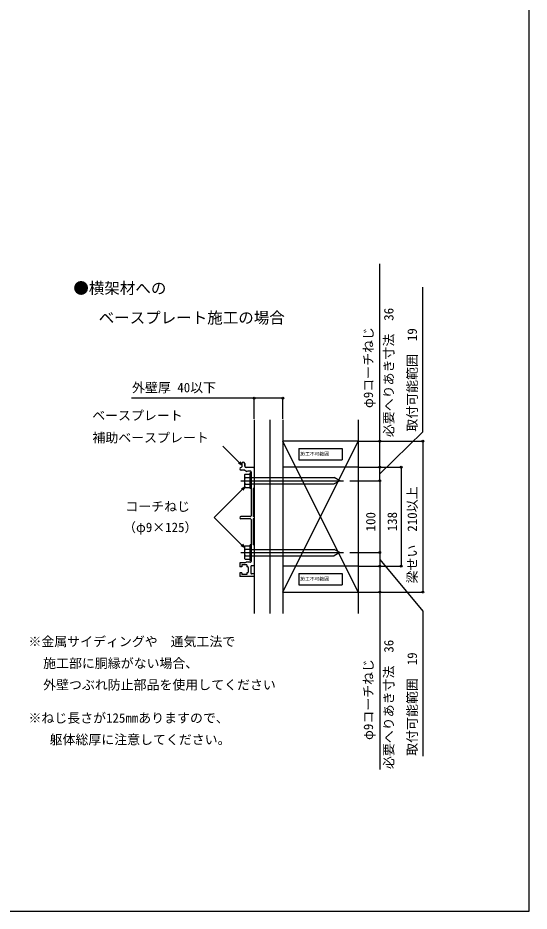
# Model space of a CAD drawing. Units: millimetres, scale not verified. Extents: x -1050 to 1050, y -1570 to 1561.
# Drawn here: x 338 to 1050, y -1570 to -326 of the extents above; entities that cross this region are included whole.
import ezdxf
from ezdxf.enums import TextEntityAlignment as Align

# ---------------------------------------------------------------- set-up
doc = ezdxf.new("R2010")
doc.units = ezdxf.units.MM
doc.header["$LTSCALE"] = 8
for name, color, linetype in [('0-2_USER1', 3, 'Continuous'), ('0-3_YKK_12', 2, 'Continuous'), ('0-4_YKK_13', 4, 'Continuous'), ('0-5_YKK_A1', 4, 'Continuous'), ('0-6_YKK_D', 6, 'Continuous'), ('0-7_YKK_ZWAK', 7, 'Continuous'), ('0-8_YSS_K', 3, 'Continuous')]:
    doc.layers.add(name, color=color, linetype=linetype)
doc.styles.add('ＭＳ ゴシック', font='')
doc.styles.get('ＭＳ ゴシック').set_extended_font_data('MS Gothic')

msp = doc.modelspace()

# ---------------------------------------------------------------- linework, layer by layer
at = {"layer": '0-3_YKK_12'}
for p, q in [((648.31, -970.822), (791.31, -970.822)), ((648.31, -1070.822), (791.31, -1070.822))]:
    msp.add_line(p, q, dxfattribs=at)
at = {"layer": '0-4_YKK_13'}
for p, q in [((653.866, -956.322), (648.81, -956.322)), ((649.81, -946.822), (649.81, -951.322)), ((653.81, -946.822), (653.81, -950.322)), ((653.81, -950.32), (653.81, -946.822)), ((653.866, -956.322), (656.81, -958.022)), ((665.81, -952.322), (655.81, -952.322)), ((666.81, -953.322), (666.81, -981.822)), ((653.31, -963.894), (653.31, -977.751)), ((654.51, -961.585), (661.31, -961.585)), ((654.51, -966.204), (661.31, -966.204)), ((661.31, -981.822), (661.31, -959.822)), ((662.81, -959.822), (661.31, -959.822)), ((662.81, -958.322), (662.81, -970.522)), ((662.81, -959.822), (662.81, -981.822)), ((662.81, -966.322), (778.31, -966.322)), ((786.31, -970.822), (778.31, -966.322)), ((654.51, -975.441), (661.31, -975.441)), ((654.51, -980.06), (661.31, -980.06)), ((662.81, -981.822), (661.31, -981.822)), ((662.81, -971.122), (662.81, -1019.822)), ((662.81, -975.322), (778.31, -975.322)), ((665.51, -981.822), (665.51, -1020.822)), ((666.81, -981.822), (665.51, -981.822)), ((786.31, -970.822), (778.31, -975.322)), ((661.81, -1020.822), (648.31, -1020.822)), ((661.81, -1023.822), (648.31, -1023.822)), ((662.81, -1024.822), (662.81, -1070.522)), ((666.81, -1020.822), (665.51, -1020.822)), ((666.81, -1023.822), (665.51, -1023.822)), ((665.51, -1023.822), (665.51, -1059.822)), ((666.81, -1020.822), (666.81, -1023.822)), ((653.31, -1063.894), (653.31, -1077.751)), ((654.51, -1061.585), (661.31, -1061.585)), ((654.51, -1066.204), (661.31, -1066.204)), ((661.31, -1081.822), (661.31, -1059.822)), ((662.81, -1059.822), (661.31, -1059.822)), ((662.81, -1059.822), (662.81, -1081.822)), ((662.81, -1066.322), (778.31, -1066.322)), ((666.81, -1059.822), (665.51, -1059.822)), ((786.31, -1070.822), (778.31, -1066.322)), ((654.51, -1075.441), (661.31, -1075.441)), ((654.51, -1080.06), (661.31, -1080.06)), ((662.81, -1081.822), (661.31, -1081.822)), ((662.81, -1071.122), (662.81, -1083.322)), ((662.81, -1075.322), (778.31, -1075.322)), ((786.31, -1070.822), (778.31, -1075.322)), ((653.866, -1085.322), (646.81, -1085.322)), ((646.81, -1085.322), (646.81, -1090.572)), ((649.81, -1090.572), (646.81, -1090.572)), ((656.81, -1088.072), (649.81, -1088.072)), ((649.81, -1088.072), (649.81, -1090.572)), ((653.866, -1085.322), (656.81, -1083.622)), ((658.023, -1084.322), (656.81, -1083.622)), ((656.81, -1088.072), (656.81, -1090.572)), ((657.81, -1090.572), (656.81, -1090.572)), ((661.81, -1084.322), (658.023, -1084.322)), ((658.81, -1091.572), (658.81, -1098.072)), ((662.31, -1090.072), (662.31, -1099.572)), ((649.81, -1099.072), (646.81, -1099.072)), ((646.81, -1099.072), (646.81, -1104.322)), ((666.81, -1104.322), (646.81, -1104.322)), ((649.81, -1099.072), (649.81, -1101.572)), ((656.81, -1101.572), (649.81, -1101.572)), ((657.81, -1099.072), (656.81, -1099.072)), ((656.81, -1099.072), (656.81, -1101.572)), ((666.81, -1100.572), (663.31, -1100.572)), ((666.81, -1100.572), (666.81, -1104.322))]:
    msp.add_line(p, q, dxfattribs=at)
for points in [[(661.81, -957.322), (658.023, -957.322), (656.81, -958.022)], [(666.81, -1059.822), (666.81, -1089.072), (663.31, -1089.072)]]:
    msp.add_lwpolyline(points, dxfattribs=at)
for centre, radius, start, end in [((651.81, -946.822), 2, 0, 180), ((648.81, -954.322), 2, 90, 270), ((648.81, -951.322), 1, 270, 0), ((655.81, -950.322), 2, 180, 270), ((661.81, -958.322), 1, 0, 90), ((665.81, -953.322), 1, 0, 90), ((656.132, -963.894), 2.822, 125.08585, 234.91415), ((662.799, -970.822), 9.489, 150.87222, 209.12778), ((656.132, -977.751), 2.822, 125.08585, 234.91415), ((662.81, -970.822), 0.3, 270, 90), ((648.31, -1022.322), 1.5, 90, 270), ((661.81, -1019.822), 1, 270, 0), ((661.81, -1024.822), 1, 0, 90), ((656.132, -1063.894), 2.822, 125.08585, 234.91415), ((662.799, -1070.822), 9.489, 150.87222, 209.12778), ((656.132, -1077.751), 2.822, 125.08585, 234.91415), ((662.81, -1070.822), 0.3, 270, 90), ((657.81, -1091.572), 1, 0, 90), ((661.81, -1083.322), 1, 270, 0), ((663.31, -1090.072), 1, 90, 180), ((657.81, -1098.072), 1, 270, 0), ((663.31, -1099.572), 1, 180, 270)]:
    msp.add_arc(centre, radius, start, end, dxfattribs=at)
at = {"layer": '0-5_YKK_A1'}
for p, q in [((729.31, -925.822), (729.31, -941.822)), ((729.31, -925.822), (789.31, -925.822)), ((789.31, -925.822), (789.31, -941.822)), ((729.31, -941.822), (789.31, -941.822)), ((811.81, -951.822), (706.81, -951.822)), ((811.81, -1089.822), (706.81, -1089.822)), ((729.31, -1099.822), (729.31, -1115.822)), ((729.31, -1099.822), (789.31, -1099.822)), ((789.31, -1099.822), (789.31, -1115.822)), ((729.31, -1115.822), (789.31, -1115.822))]:
    msp.add_line(p, q, dxfattribs=at)
at = {"layer": '0-6_YKK_D'}
for p, q in [((666.81, -884.822), (666.81, -854.822)), ((706.81, -884.822), (706.81, -854.822)), ((812.81, -915.822), (842.81, -915.822)), ((812.81, -915.822), (902.81, -915.822)), ((901.81, -915.822), (901.81, -1125.822)), ((812.81, -951.822), (842.81, -951.822)), ((812.81, -951.822), (842.81, -951.822)), ((812.81, -951.822), (872.81, -951.822)), ((841.81, -970.822), (841.81, -951.822)), ((871.81, -951.822), (871.81, -1089.822)), ((800.31, -970.822), (842.81, -970.822)), ((800.31, -970.822), (842.81, -970.822)), ((841.81, -970.822), (841.81, -1070.822)), ((800.31, -1070.822), (842.81, -1070.822)), ((800.31, -1070.822), (842.81, -1070.822)), ((841.81, -1070.822), (841.81, -1089.822)), ((812.81, -1089.822), (842.81, -1089.822)), ((812.81, -1089.822), (842.81, -1089.822)), ((812.81, -1089.822), (872.81, -1089.822)), ((812.81, -1125.822), (842.81, -1125.822)), ((812.81, -1125.822), (902.81, -1125.822))]:
    msp.add_line(p, q, dxfattribs=at)
for points in [[(841.81, -951.822), (841.81, -915.822), (841.81, -668.836)], [(841.81, -961.322), (901.81, -902.955), (901.81, -701.262)], [(706.81, -855.822), (666.81, -855.822), (496.222, -855.822)], [(649.81, -949.072), (646.204, -945.466), (623.53, -922.793)], [(647.17, -944.5), (649.81, -949.072), (645.238, -946.433)], [(653.736, -979.242), (650.13, -982.848), (611.197, -1021.781)], [(649.164, -981.882), (653.736, -979.242), (651.096, -983.815)], [(653.31, -1063.894), (649.704, -1060.288), (611.197, -1021.781)], [(650.67, -1059.322), (653.31, -1063.894), (648.738, -1061.254)], [(841.81, -1080.322), (901.81, -1152.546), (901.81, -1354.239)], [(841.81, -1089.822), (841.81, -1125.822), (841.81, -1372.809)]]:
    msp.add_lwpolyline(points, dxfattribs=at)
for centre in [(666.81, -855.822), (706.81, -855.822), (841.81, -915.822), (901.81, -915.822), (841.81, -951.822), (841.81, -951.822), (871.81, -951.822), (841.81, -970.822), (841.81, -970.822), (841.81, -1070.822), (841.81, -1070.822), (841.81, -1089.822), (841.81, -1089.822), (871.81, -1089.822), (841.81, -1125.822), (901.81, -1125.822)]:
    msp.add_circle(centre, 1.275, dxfattribs=at)
at = {"layer": '0-7_YKK_ZWAK'}
msp.add_lwpolyline([(-1050, -1570), (1050, -1570), (1050, 1490)], dxfattribs=at)
at = {"layer": '0-8_YSS_K'}
for p, q in [((666.81, -885.822), (666.81, -1155.822)), ((688.81, -885.822), (688.81, -1155.822)), ((706.81, -885.822), (706.81, -1155.822)), ((811.81, -885.822), (811.81, -1155.822)), ((811.81, -915.822), (706.81, -915.822)), ((811.81, -1125.822), (706.81, -915.822))]:
    msp.add_line(p, q, dxfattribs=at)
for points in [[(706.81, -915.822), (706.81, -1125.822), (811.81, -1125.822)], [(706.81, -1125.822), (811.81, -915.822), (811.81, -1125.822)]]:
    msp.add_lwpolyline(points, dxfattribs=at)

# ---------------------------------------------------------------- texts
at = {"layer": '0-2_USER1', "style": 'ＭＳ ゴシック'}
for s, height, p in [('●横架材への', 15.84, (415.055, -715.405)), ('\u3000 ベースプレート施工の場合', 15.84, (418, -756.559)), ('※金属サイディングや\u3000通気工法で', 13.2, (352.545, -1205.193)), ('\u3000施工部に胴縁がない場合、', 13.2, (355, -1235.456)), ('\u3000外壁つぶれ防止部品を使用してください', 13.2, (355, -1265.463)), ('※ねじ長さが125㎜ありますので、', 13.2, (352.545, -1311.682)), ('\u3000 躯体総厚に注意してください。', 13.2, (355, -1341.689))]:
    msp.add_text(s, height=height, dxfattribs=at).set_placement(p, align=Align.BOTTOM_LEFT)
at = {"layer": '0-5_YKK_A1', "style": 'ＭＳ ゴシック'}
for p in [(731.15, -937.276), (731.15, -1111.276)]:
    msp.add_text('施工不可範囲', height=4.765, dxfattribs=at).set_placement(p, align=Align.BOTTOM_LEFT)
at = {"layer": '0-6_YKK_D', "style": 'ＭＳ ゴシック'}
for s, p in [('必要へりあき寸法\u300036', (864.981, -910.154)), ('φ9コーチねじ', (836.537, -869.603)), ('取付可能範囲\u300019', (897.56, -902.489)), ('梁せい\u3000210以上', (897.662, -1113.788)), ('100', (839.81, -1041.379)), ('138', (869.81, -1041.226)), ('必要へりあき寸法\u300036', (864.981, -1372.241)), ('取付可能範囲\u300019', (897.56, -1353.773)), ('φ9コーチねじ', (836.537, -1331.69))]:
    msp.add_text(s, height=13.2, rotation=90, dxfattribs=at).set_placement(p, align=Align.BOTTOM_LEFT)
for s, p in [('外壁厚 40以下', (496.892, -851.675)), ('ベースプレート', (441.373, -890.552)), ('補助ベースプレート', (441.68, -921.418)), ('コーチねじ', (487.562, -1017.162)), ('（φ9×125）', (484.391, -1046.248))]:
    msp.add_text(s, height=13.2, dxfattribs=at).set_placement(p, align=Align.BOTTOM_LEFT)

doc.saveas('drawing.dxf')
